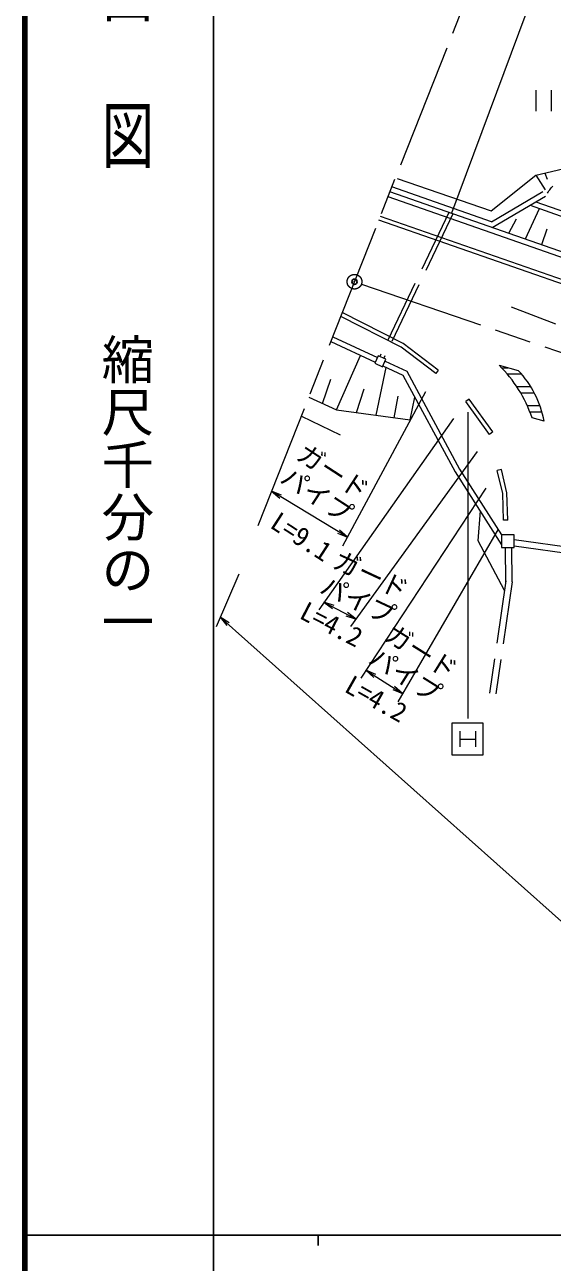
# Model space of a CAD drawing. Units: millimetres, scale not verified. Extents: x 40000 to 680000, y 20000 to 380000.
# Drawn here: x 40000 to 90343, y 202409 to 320425 of the extents above; entities that cross this region are included whole.
import ezdxf
from ezdxf.enums import TextEntityAlignment as Align

# ---------------------------------------------------------------- set-up
doc = ezdxf.new("R2010")
doc.units = ezdxf.units.MM
doc.header["$LTSCALE"] = 1000
doc.header["$PDMODE"] = 32
doc.header["$PDSIZE"] = 500
doc.linetypes.add('CHAIN', pattern=[18.5, 12, -1.5, 3.5, -1.5])
doc.linetypes.add('DASHED', pattern=[7.5, 6, -1.5])
for name, color, linetype, lineweight in [('M-BGD', 7, 'Continuous', 13), ('M-BMK', 2, 'CHAIN', 13), ('M-STR-HTXT', 7, 'Continuous', 13), ('M-STR-STRC', 7, 'Continuous', 13), ('M-TTL', 2, 'Continuous', 140), ('M-TTL-BAND', 7, 'Continuous', 25)]:
    doc.layers.add(name, color=color, linetype=linetype, lineweight=lineweight)
doc.layers.add('M-OTRS', color=6, linetype='Continuous')
doc.styles.add('@ＭＳ ゴシック', font='')
doc.styles.add('ＭＳ ゴシック', font='')
doc.styles.get('@ＭＳ ゴシック').set_extended_font_data('@MS Gothic')
doc.styles.get('ＭＳ ゴシック').set_extended_font_data('MS Gothic')

# ---------------------------------------------------------------- blocks, each defined once
blk = doc.blocks.new('田')
at = {"color": 7, "linetype": 'Continuous', "lineweight": 13}
for p, q in [((-0.75, 2), (-0.75, 0)), ((0.75, 0), (0.75, 2))]:
    blk.add_line(p, q, dxfattribs=at)
blk = doc.blocks.new('open_arrow')
at = {"color": 0, "linetype": 'Continuous', "lineweight": -2}
blk.add_lwpolyline([(7.5, 1.25), (0, 0), (7.5, -1.25)], dxfattribs=at)

msp = doc.modelspace()

# ---------------------------------------------------------------- linework, layer by layer
at = {"layer": 'M-BGD', "linetype": 'CHAIN'}
msp.add_line((62271, 272673), (82508, 323815), dxfattribs=at)
at = {"layer": 'M-BGD'}
for p, q in [((88768, 306085), (95998, 307753)), ((75539, 305767), (84517, 302668)), ((84517, 302668), (88768, 306085)), ((88768, 306085), (89665, 304693)), ((89636, 306285), (89866, 305695)), ((97204, 296687), (74857, 304481)), ((84546, 301632), (75022, 304953)), ((84546, 301632), (89428, 304509)), ((97057, 296209), (74673, 304016)), ((84600, 301083), (89682, 304079)), ((88786, 303551), (98799, 299991)), ((96468, 294296), (73937, 302154)), ((87773, 300004), (89131, 302897)), ((88224, 303220), (98660, 299510)), ((96351, 293914), (73789, 301782)), ((86202, 300556), (86927, 301917)), ((89338, 299453), (89865, 300951)), ((76130, 290020), (70304, 292973)), ((75916, 289680), (70156, 292600)), ((69395, 290678), (73659, 288691)), ((69211, 290212), (73448, 288238)), ((79224, 287160), (75916, 289680)), ((79467, 287478), (76130, 290020)), ((69746, 283687), (72033, 288897)), ((73739, 288864), (73401, 288139)), ((73401, 288139), (74127, 287801)), ((74464, 288526), (73739, 288864)), ((74127, 287801), (74464, 288526)), ((74384, 288353), (76460, 287386)), ((73551, 283179), (74500, 287747)), ((74173, 287900), (76098, 287002)), ((76098, 287002), (81072, 277802)), ((76460, 287386), (81502, 278057)), ((79467, 287478), (79224, 287160)), ((68428, 284294), (69223, 286613)), ((71649, 283433), (72391, 285691)), ((67110, 284902), (69746, 283687)), ((75249, 282953), (75639, 285009)), ((76772, 282750), (77223, 284921)), ((82403, 284733), (82079, 284498)), ((84343, 281360), (82079, 284498)), ((84668, 281594), (82403, 284733)), ((69746, 283687), (76772, 282750)), ((84668, 281594), (84343, 281360)), ((81072, 277802), (85512, 270838)), ((81502, 278057), (85512, 271768)), ((85487, 277996), (85098, 277904)), ((85615, 275719), (85098, 277904)), ((86013, 275772), (85487, 277996)), ((85694, 273176), (85615, 275719)), ((86094, 273189), (86013, 275772)), ((83280, 271200), (83484, 274059)), ((86094, 273189), (85694, 273176)), ((86712, 271768), (85512, 271768)), ((85512, 271768), (85512, 270568)), ((86712, 270568), (86712, 271768)), ((85785, 266456), (83280, 271200)), ((85512, 270568), (86712, 270568))]:
    msp.add_line(p, q, dxfattribs=at)
at = {"layer": 'M-BGD', "linetype": 'DASHED'}
for p, q in [((80487, 302517), (73897, 288791)), ((80867, 302385), (74259, 288622)), ((66397, 283101), (70109, 281322)), ((85915, 267311), (85874, 270568)), ((86515, 267311), (86474, 270575)), ((86712, 271345), (98351, 269736)), ((86712, 270739), (98351, 269130)), ((85921, 267392), (84365, 256693)), ((86515, 267311), (84959, 256607))]:
    msp.add_line(p, q, dxfattribs=at)
at = {"layer": 'M-BGD'}
msp.add_lwpolyline([(89880, 304377), (89956, 304471), (90027, 304574), (90095, 304679), (90165, 304783), (90239, 304881), (90320, 304968), (90411, 305040)], dxfattribs=at)
at = {"layer": 'M-BMK'}
msp.add_line((72132, 295692), (144137, 271031), dxfattribs=at)
msp.add_circle((71469, 295919), 700, dxfattribs=at)
at = {"layer": 'M-OTRS'}
msp.add_point((71469, 295919), dxfattribs=at)
at = {"layer": 'M-STR-HTXT'}
for p, q in [((78237, 285421), (70316, 270687)), ((82278, 283463), (82278, 254262)), ((80925, 282865), (68053, 264638)), ((83172, 279739), (71101, 263034)), ((83998, 276233), (72063, 258102)), ((70790, 271569), (63565, 275943)), ((85190, 272313), (75592, 255856)), ((60431, 268024), (58259, 263014)), ((68559, 265353), (71615, 263745)), ((58655, 263928), (95251, 231315)), ((72562, 258859), (76049, 256639))]:
    msp.add_line(p, q, dxfattribs=at)
msp.add_lwpolyline([(80745, 302493), (90048, 327395), (108713, 327395)], dxfattribs=at)
at = {"layer": 'M-STR-STRC'}
for p, q in [((86409, 293516), (90660, 291888)), ((85277, 287955), (87104, 287458)), ((85509, 287719), (86146, 287719)), ((86050, 287119), (87408, 287119)), ((86952, 285919), (88282, 285919)), ((87327, 285319), (88624, 285319)), ((87951, 284119), (89153, 284119)), ((88205, 283519), (89349, 283519)), ((89567, 282611), (88415, 282949)), ((80763, 253809), (80763, 250809)), ((83763, 253809), (80763, 253809)), ((83763, 250809), (83763, 253809)), ((81513, 253059), (81513, 251559)), ((83013, 253059), (83013, 251559)), ((81513, 252309), (83013, 252309)), ((80763, 250809), (83763, 250809))]:
    msp.add_line(p, q, dxfattribs=at)
for centre, radius, start, end in [((76180, 278764), 12931, 18.88178, 45.29234), ((79978, 280788), 9761, 10.76931, 43.10974)]:
    msp.add_arc(centre, radius, start, end, dxfattribs=at)
at = {"layer": 'M-TTL'}
msp.add_line((40000, 380000), (40000, 20000), dxfattribs=at)
at = {"layer": 'M-TTL-BAND'}
for p, q in [((58000, 370000), (58000, 20000)), ((40000, 205000), (579000, 205000)), ((68000, 205000), (68000, 204000))]:
    msp.add_line(p, q, dxfattribs=at)

# ---------------------------------------------------------------- block references
at = {"layer": 'M-BGD', "xscale": 1000, "yscale": 1000}
msp.add_blockref('田', (89517, 312197), dxfattribs=at)
at = {"layer": 'M-STR-HTXT', "rotation": 69.5}
msp.add_blockref('open_arrow', (80745, 302493), dxfattribs=at)
at = {"layer": 'M-STR-HTXT', "xscale": 133, "yscale": 133}
for p, rotation in [((63565, 275943), 328.8), ((70790, 271569), 148.8), ((68559, 265353), 332.2), ((71615, 263745), 152.2), ((58655, 263928), 318.3), ((72562, 258859), 327.5), ((76049, 256639), 147.5)]:
    msp.add_blockref('open_arrow', p, dxfattribs=dict(at, rotation=rotation))

# ---------------------------------------------------------------- texts
at = {"layer": 'M-STR-HTXT', "style": 'ＭＳ ゴシック'}
for s, rotation, p in [('ガード', 327.041, (65490, 278623)), ('パイプ', 327.041, (63932, 276395)), ('ガード', 335.041, (69021, 268223)), ('パイプ', 335.041, (67788, 265800)), ('ガード', 328.041, (73881, 261394)), ('パイプ', 328.041, (72362, 259139))]:
    msp.add_text(s, height=1833, rotation=rotation, dxfattribs=at).set_placement(p, align=Align.BOTTOM_LEFT)
for s, rotation, p in [('L=9.1', 327.041, (65615, 270376)), ('L=4.2', 332.52, (68609, 261950)), ('L=4.2', 330.52, (72832, 254868))]:
    msp.add_text(s, height=1833, rotation=rotation, dxfattribs=at).set_placement(p, align=Align.BOTTOM_CENTER)
at = {"layer": 'M-TTL-BAND', "style": '@ＭＳ ゴシック', "width": 1.4}
msp.add_text('平  面  図', height=3666, rotation=270, dxfattribs=at).set_placement((49777, 306475), align=Align.MIDDLE_RIGHT)
at = {"layer": 'M-TTL-BAND', "style": '@ＭＳ ゴシック'}
msp.add_text('縮尺千分の一', height=3666, rotation=270, dxfattribs=at).set_placement((49777, 261030), align=Align.MIDDLE_RIGHT)

doc.saveas('drawing.dxf')
